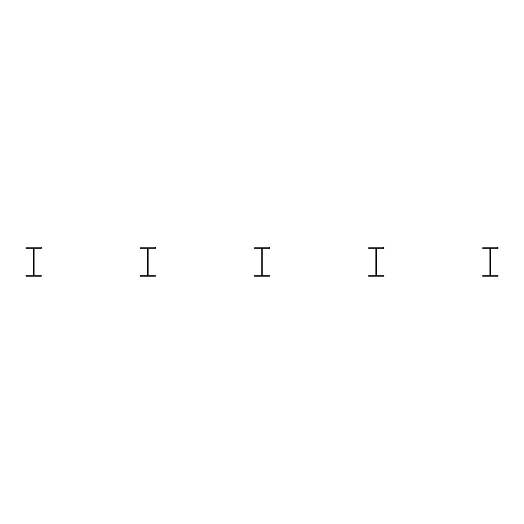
<?xml version="1.0" encoding="UTF-8"?>
<svg xmlns="http://www.w3.org/2000/svg" width="524" height="524" viewBox="0 0 524 524"><rect width="100%" height="100%" fill="white"/><g stroke="black" fill="none" stroke-linecap="round" stroke-linejoin="round"><path stroke-width="0.79" d="M41.357 247.675L26.2 247.675L26.2 248.566L33.484 248.566L33.484 275.434L26.2 275.434L26.2 276.325L41.357 276.325L41.357 275.434L34.073 275.434L34.073 248.566L41.357 248.566L41.357 247.675M155.464 247.675L140.314 247.675L140.314 248.566L147.591 248.566L147.591 275.434L140.314 275.434L140.314 276.325L155.464 276.325L155.464 275.434L148.187 275.434L148.187 248.566L155.464 248.566L155.464 247.675M269.578 247.675L254.422 247.675L254.422 248.566L261.705 248.566L261.705 275.434L254.422 275.434L254.422 276.325L269.578 276.325L269.578 275.434L262.295 275.434L262.295 248.566L269.578 248.566L269.578 247.675M383.686 247.675L368.536 247.675L368.536 248.566L375.813 248.566L375.813 275.434L368.536 275.434L368.536 276.325L383.686 276.325L383.686 275.434L376.409 275.434L376.409 248.566L383.686 248.566L383.686 247.675M497.8 247.675L482.643 247.675L482.643 248.566L489.927 248.566L489.927 275.434L482.643 275.434L482.643 276.325L497.8 276.325L497.8 275.434L490.516 275.434L490.516 248.566L497.8 248.566L497.8 247.675"/></g></svg>
